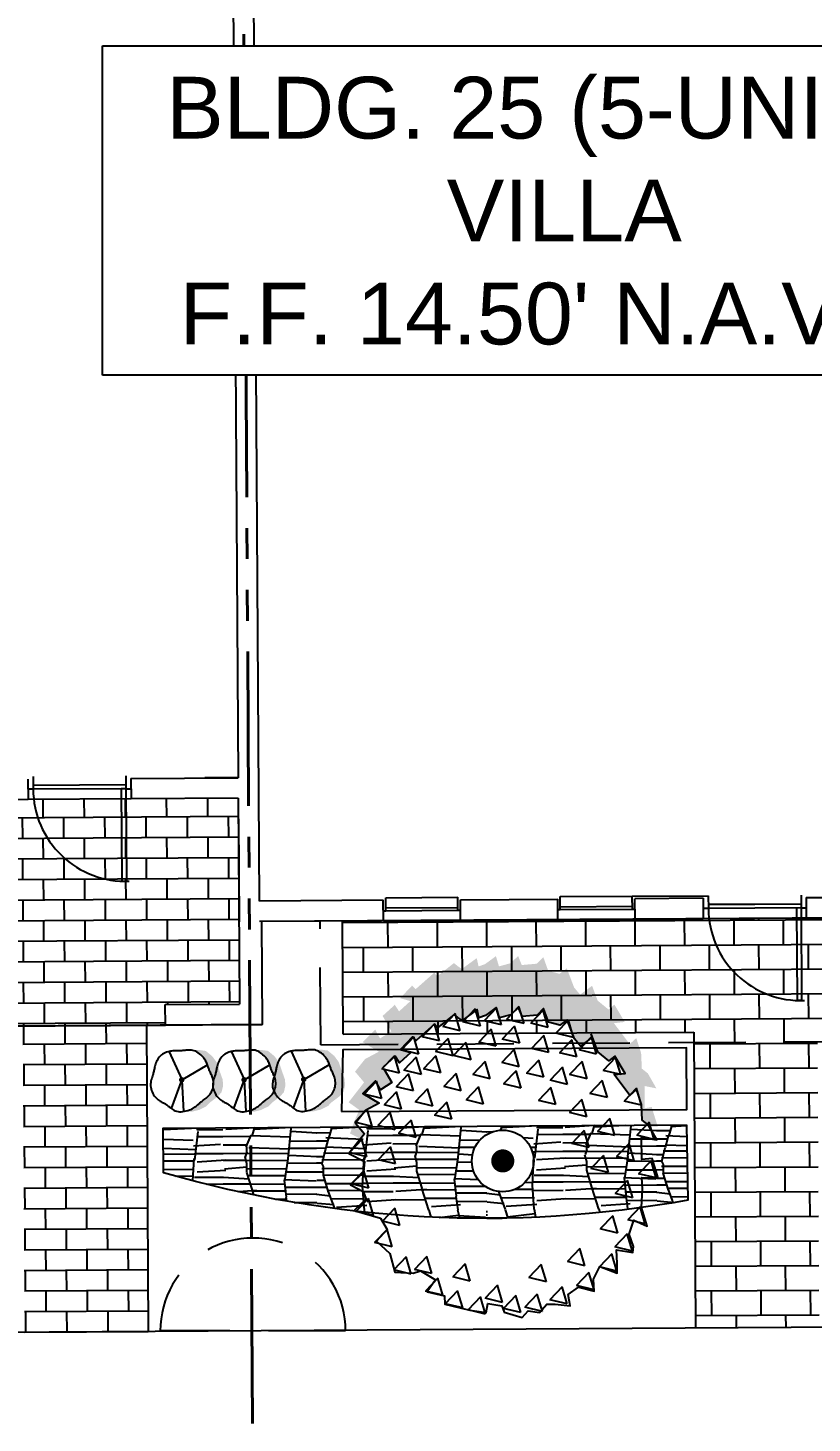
# Model space of a CAD drawing. Header units: feet. Extents: x 919634 to 928945, y 707022 to 708026.
# Drawn here: x 920495.79 to 920521.17, y 707103.99 to 707149.18 of the extents above; entities that cross this region are included whole.
import ezdxf

# ---------------------------------------------------------------- set-up
doc = ezdxf.new("R2010")
doc.units = ezdxf.units.FT
doc.header["$LTSCALE"] = 20
doc.header["$MEASUREMENT"] = 0
for name, pattern in [('HIDDEN2', [0.1875, 0.125, -0.0625]), ('Site Plan$0$HIDDEN2', [0.1875, 0.125, -0.0625]), ('Site Plan$0$PHANTOM2', [1.25, 0.625, -0.125, 0.125, -0.125, 0.125, -0.125])]:
    doc.linetypes.add(name, pattern=pattern)
for name, color, linetype in [('-u-site-utility clear zone', 252, 'HIDDEN2'), ('-u-site-xref', 7, 'Continuous'), ('LP-ANNO-LABL-SHRB', 2, 'Continuous'), ('Site Plan$0$-u-site-bldg ID', 7, 'Continuous'), ('Site Plan$0$-u-site-bldg_interior', 252, 'Continuous'), ('Site Plan$0$A-SILL', 4, 'Continuous'), ('Site Plan$0$SP-BLDG-ROOF ABOVE', 4, 'Site Plan$0$HIDDEN2'), ('Site Plan$0$SP-LOT PAVERS', 254, 'Continuous'), ('x-Villa5-LP Block$0$L-002', 253, 'Continuous'), ('x-Villa5-LP Block$0$LK-SHRB-013M', 253, 'Continuous'), ('x-Villa5-LP Block$0$LK-SHRB-035M', 253, 'Continuous'), ('x-Villa5-LP Block$0$LK-SHRB-TRNK', 253, 'Continuous'), ('x-Villa5-LP Block$0$LK-TREE-013M', 253, 'Continuous'), ('x-Villa5-LP Block$0$LK-TREE-050M', 253, 'Continuous'), ('x-Villa5-LP Block$0$LK-TREE-TRNK', 253, 'Continuous'), ('x-Villa5-LP Block$0$LP-PATT-GRND', 253, 'Continuous'), ('x-Villa5-LP Block$0$LP-SHAR-BRDR-CONT', 253, 'Continuous'), ('x-Villa5-LP Block$0$LP-SHRB', 253, 'Continuous'), ('x-Villa5-LP Block$0$LP-TREE', 253, 'Continuous')]:
    doc.layers.add(name, color=color, linetype=linetype)
for name, color, linetype, lineweight in [('Site Plan$0$SP-LOT LINES', 252, 'Site Plan$0$PHANTOM2', 40), ('Site Plan$0$SP-SIDEWALK', 2, 'Continuous', 25), ('SP-BUILDING-FOOTPRINT', 1, 'Continuous', 25)]:
    doc.layers.add(name, color=color, linetype=linetype, lineweight=lineweight)
for name, color, linetype, plot in [('x-Villa5-LP Block$0$-u-site-no_plot', 253, 'Continuous', False), ('x-Villa5-LP Block$0$LK-SHRB-SHAD', 253, 'Continuous', False), ('x-Villa5-LP Block$0$LK-TREE-SHAD', 253, 'Continuous', False)]:
    doc.layers.add(name, color=color, linetype=linetype, plot=plot)
doc.layers.get('-u-site-xref').off()
doc.styles.add('Site Plan$0$ARIAL', font='arial.ttf')

# ---------------------------------------------------------------- blocks, each defined once
blk = doc.blocks.new('Site Plan$0$DR1H902')
for p, q in [((-0.5, 0), (-0.5, 1)), ((-0.5, 1), (-0.45, 1)), ((-0.45, 0), (-0.45, 1)), ((-0.5, 0), (-0.45, 0))]:
    blk.add_line(p, q)
blk.add_arc((-0.5, 0), 1, 0, 91.707)
blk = doc.blocks.new('Site Plan$0$A$C4e4189c5')
at = {"layer": 'Site Plan$0$-u-site-bldg_interior'}
for p, q in [((-2, 5.5), (-38, 5.5)), ((-38, 4), (-40, 4)), ((-2, 4), (-38, 4)), ((-2, 4), (0, 4))]:
    blk.add_line(p, q, dxfattribs=at)
at = {"layer": 'Site Plan$0$-u-site-bldg_interior', "xscale": 35.99999999999999, "yscale": 35.99999999999999, "zscale": 95.99999999999997, "rotation": 179.9999999999935}
blk.add_blockref('Site Plan$0$DR1H902', (-20, 4), dxfattribs=at)
blk = doc.blocks.new('Site Plan')
at = {"layer": 'Site Plan$0$SP-LOT PAVERS'}
h = blk.add_hatch(dxfattribs=at)
h.set_pattern_fill('AR-B816', color=256, scale=0.083333, angle=0.3592)
h.set_pattern_definition([(0.3592, (920467.72306, 707106.7551), (-0.004179, 0.666654), []), (90.3592, (920467.72306, 707106.7551), (-0.670832, 0.662475), [0.666667, -0.666667])])
h.paths.add_polyline_path([(920499.627, 707116.872), (920500.242, 707116.876), (920500.238, 707117.542), (920502.642, 707117.558), (920502.6, 707124.224), (920491.767, 707124.156), (920491.785, 707121.156), (920492.452, 707121.16), (920492.475, 707117.494), (920494.881, 707117.509), (920494.885, 707116.842), (920495.627, 707116.847), (920495.687, 707106.93), (920499.687, 707106.955)])
h = blk.add_hatch(dxfattribs=at)
h.set_pattern_fill('AR-B816', color=256, scale=0.1, angle=0.3592)
h.set_pattern_definition([(0.3592, (920464.3385, 707104.73304), (-0.005015, 0.799984), []), (90.3592, (920464.3385, 707104.73304), (-0.804999, 0.79497), [0.8, -0.8])])
h.paths.add_polyline_path([(920522.094, 707120.345), (920517.315, 707120.315), (920505.972, 707120.244), (920505.995, 707116.578), (920517.338, 707116.649), (920517.398, 707107.066), (920521.398, 707107.092), (920521.338, 707116.674), (920522.117, 707116.679)])
at = {"layer": 'Site Plan$0$-u-site-bldg_interior'}
for p, q in [((920502.367, 707161.307, 0.011), (920502.596, 707124.891, 0.011)), ((920503.287, 707120.895, 0.011), (920503.046, 707159.311, 0.011)), ((920495.791, 707124.848, 0.011), (920495.795, 707124.181, 0.011)), ((920495.957, 707124.932, 0.011), (920495.96, 707124.516, 0.011)), ((920498.959, 707124.66, 0.011), (920495.959, 707124.641, 0.011)), ((920498.957, 707124.951, 0.011), (920498.96, 707124.535, 0.011)), ((920499.124, 707124.869, 0.011), (920502.596, 707124.891, 0.011)), ((920499.124, 707124.869, 0.011), (920499.129, 707124.202, 0.011)), ((920502.596, 707124.891, 0.011), (920501.512, 707124.884, 0.011)), ((920495.795, 707124.181, 0.011), (920490.883, 707124.151, 0.011)), ((920495.96, 707124.516, 0.011), (920495.793, 707124.515, 0.011)), ((920499.129, 707124.202, 0.011), (920495.795, 707124.181, 0.011)), ((920498.96, 707124.535, 0.011), (920495.96, 707124.516, 0.011)), ((920498.96, 707124.535, 0.011), (920499.126, 707124.536, 0.011)), ((920502.6, 707124.224, 0.011), (920499.129, 707124.202, 0.011)), ((920502.6, 707124.224, 0.011), (920502.642, 707117.558, 0.011)), ((920502.604, 707123.557, 0.011), (920502.625, 707120.224, 0.011)), ((920507.373, 707121.004, 0.011), (920509.707, 707121.019, 0.011)), ((920507.376, 707120.583, 0.011), (920507.373, 707121.004, 0.011)), ((920509.709, 707120.598, 0.011), (920509.707, 707121.019, 0.011)), ((920509.791, 707120.936, 0.011), (920512.935, 707120.955, 0.011)), ((920512.939, 707120.289, 0.011), (920512.935, 707120.955, 0.011)), ((920513.017, 707121.039, 0.011), (920515.351, 707121.054, 0.011)), ((920513.02, 707120.619, 0.011), (920513.017, 707121.039, 0.011)), ((920515.351, 707121.054, 0.011), (920517.81, 707121.069, 0.011)), ((920515.353, 707120.633, 0.011), (920515.351, 707121.054, 0.011)), ((920517.644, 707120.985, 0.011), (920515.434, 707120.971, 0.011)), ((920515.439, 707120.304, 0.011), (920515.434, 707120.971, 0.011)), ((920517.644, 707120.985, 0.011), (920517.648, 707120.318, 0.011)), ((920517.81, 707121.069, 0.011), (920517.813, 707120.653, 0.011)), ((920520.81, 707121.088, 0.011), (920520.813, 707120.671, 0.011)), ((920520.977, 707121.006, 0.011), (920523.954, 707121.025, 0.011)), ((920520.977, 707121.006, 0.011), (920520.981, 707120.339, 0.011)), ((920507.291, 707120.92, 0.011), (920503.287, 707120.895, 0.011)), ((920507.295, 707120.253, 0.011), (920507.291, 707120.92, 0.011)), ((920507.293, 707120.583, 0.011), (920507.376, 707120.583, 0.011)), ((920507.376, 707120.676, 0.011), (920509.709, 707120.69, 0.011)), ((920507.376, 707120.583, 0.011), (920509.709, 707120.598, 0.011)), ((920509.709, 707120.598, 0.011), (920509.793, 707120.598, 0.011)), ((920509.795, 707120.269, 0.011), (920509.791, 707120.936, 0.011)), ((920512.937, 707120.618, 0.011), (920513.02, 707120.619, 0.011)), ((920513.019, 707120.711, 0.011), (920515.353, 707120.726, 0.011)), ((920513.02, 707120.619, 0.011), (920515.353, 707120.633, 0.011)), ((920515.353, 707120.633, 0.011), (920515.437, 707120.634, 0.011)), ((920517.813, 707120.653, 0.011), (920517.646, 707120.652, 0.011)), ((920520.812, 707120.796, 0.011), (920517.812, 707120.778, 0.011)), ((920520.813, 707120.671, 0.011), (920517.813, 707120.653, 0.011)), ((920520.813, 707120.671, 0.011), (920520.979, 707120.673, 0.011)), ((920507.232, 707120.253, 0.011), (920503.289, 707120.228, 0.011)), ((920503.352, 707120.229, 0.011), (920503.372, 707116.895, 0.011)), ((920507.295, 707120.253, 0.011), (920509.795, 707120.268, 0.011)), ((920509.795, 707120.268, 0.011), (920512.939, 707120.288, 0.011)), ((920512.939, 707120.288, 0.011), (920515.439, 707120.304, 0.011)), ((920515.439, 707120.304, 0.011), (920517.648, 707120.317, 0.011)), ((920520.981, 707120.338, 0.011), (920517.648, 707120.317, 0.011)), ((920520.981, 707120.339, 0.011), (920523.958, 707120.358, 0.011)), ((920500.238, 707117.542, 0.011), (920502.642, 707117.558, 0.011)), ((920500.242, 707116.876, 0.011), (920500.238, 707117.542, 0.011)), ((920500.242, 707116.876, 0.011), (920502.646, 707116.891, 0.011)), ((920502.646, 707116.891, 0.011), (920503.372, 707116.895, 0.011))]:
    blk.add_line(p, q, dxfattribs=at)
at = {"layer": 'Site Plan$0$A-SILL'}
blk.add_line((920494.885, 707116.842, 0.011), (920500.242, 707116.876, 0.011), dxfattribs=at)
at = {"layer": 'Site Plan$0$SP-BLDG-ROOF ABOVE'}
for p, q in [((920505.27, 707116.24, 0.011), (920505.245, 707120.24, 0.011)), ((920505.27, 707116.241, 0.011), (920522.845, 707116.351, 0.011)), ((920505.27, 707116.24, 0.011), (920522.845, 707116.35, 0.011))]:
    blk.add_line(p, q, dxfattribs=at)
at = {"layer": 'Site Plan$0$SP-LOT LINES', "ltscale": 0.4}
blk.add_line((920503.185, 707083.977, 0.011), (920502.621, 707173.975, 0.011), dxfattribs=at)
at = {"layer": 'Site Plan$0$SP-SIDEWALK'}
for p, q in [((920505.995, 707116.578, 0.011), (920505.972, 707120.244, 0.011)), ((920499.627, 707116.872, 0.011), (920499.687, 707106.973, 0.011)), ((920505.995, 707116.578, 0.011), (920517.338, 707116.649, 0.011)), ((920517.338, 707116.649, 0.011), (920517.398, 707107.066, 0.011)), ((920589.176, 707107.514), (920245.043, 707105.357)), ((920561.373, 707107.342, 0.011), (920466.042, 707106.745, 0.011))]:
    blk.add_line(p, q, dxfattribs=at)
at = {"layer": 'Site Plan$0$-u-site-bldg_interior', "xscale": 0.08333333333333334, "yscale": 0.08333333333333334, "zscale": 0.08333333333333334, "rotation": 0.3591501261498651}
for p in [(920499.129, 707124.201, 0.096), (920520.981, 707120.338, 0.011)]:
    blk.add_blockref('Site Plan$0$A$C4e4189c5', p, dxfattribs=at)
at = {"layer": 'Site Plan$0$-u-site-bldg ID', "insert": (920513.149, 707147.593), "char_height": 2, "width": 27.88033, "attachment_point": 2, "style": 'Site Plan$0$ARIAL', "bg_fill": 19, "box_fill_scale": 1.5, "bg_fill_color": 256, "bg_fill_transparency": 0}
blk.add_mtext("BLDG. 25 (5-UNITS)\\PVILLA\\PF.F. 14.50' N.A.V.D.", dxfattribs=at)
blk = doc.blocks.new('x-Villa5-LP Block$0$TREE-EVGR-001')
at = {"layer": 'x-Villa5-LP Block$0$LK-TREE-SHAD'}
blk.add_hatch(color=256, dxfattribs=at).paths.add_polyline_path([(0.109, -0.4758), (0.1079, -0.5039), (0.1722, -0.4845), (0.1683, -0.4622), (0.2405, -0.4622), (0.2327, -0.5), (0.2814, -0.4728), (0.297, -0.4533), (0.3476, -0.4513), (0.3963, -0.4359), (0.3769, -0.4143), (0.4451, -0.3637), (0.449, -0.3988), (0.5055, -0.3656), (0.4899, -0.3462), (0.5191, -0.3111), (0.5673, -0.2935), (0.5386, -0.2546), (0.562, -0.2351), (0.6244, -0.2118), (0.6068, -0.1884), (0.6166, -0.1514), (0.6614, -0.1358), (0.64, -0.1144), (0.6361, -0.0657), (0.6653, -0.054), (0.6419, -0.0287), (0.6322, 0.0083), (0.6653, 0.0181), (0.64, 0.0531), (0.6322, 0.0745), (0.6594, 0.0804), (0.6244, 0.1291), (0.6341, 0.1427), (0.6438, 0.1544), (0.601, 0.2089), (0.6127, 0.2187), (0.5601, 0.279), (0.5717, 0.2907), (0.5308, 0.3297), (0.5211, 0.2966), (0.4879, 0.3336), (0.5094, 0.3472), (0.4735, 0.3871), (0.4236, 0.3589), (0.4003, 0.3959), (0.4295, 0.4115), (0.3886, 0.4524), (0.3574, 0.3998), (0.334, 0.4446), (0.2931, 0.4777), (0.258, 0.4485), (0.1937, 0.4991), (0.1683, 0.4644), (0.1333, 0.4806), (0.0923, 0.4952), (0.0746, 0.4614), (0.091, 0.4485), (0.1261, 0.4777), (0.167, 0.4446), (0.1904, 0.3998), (0.2216, 0.4524), (0.2625, 0.4115), (0.2333, 0.3959), (0.2566, 0.3589), (0.3065, 0.3871), (0.3424, 0.3472), (0.3209, 0.3336), (0.3541, 0.2966), (0.3638, 0.3297), (0.4047, 0.2907), (0.3931, 0.279), (0.4457, 0.2187), (0.434, 0.2089), (0.4768, 0.1544), (0.4671, 0.1427), (0.4574, 0.1291), (0.4924, 0.0804), (0.4652, 0.0745), (0.473, 0.0531), (0.4983, 0.0181), (0.4652, 0.0083), (0.4749, -0.0287), (0.4983, -0.054), (0.4691, -0.0657), (0.473, -0.1144), (0.4944, -0.1358), (0.4496, -0.1514), (0.4398, -0.1884), (0.4574, -0.2118), (0.395, -0.2351), (0.3716, -0.2546), (0.4003, -0.2935), (0.3521, -0.3111), (0.3229, -0.3462), (0.3385, -0.3656), (0.282, -0.3988), (0.2781, -0.3637), (0.2099, -0.4143), (0.2293, -0.4359), (0.1806, -0.4513), (0.13, -0.4533), (0.1144, -0.4728)])
at = {"layer": 'x-Villa5-LP Block$0$LK-TREE-013M'}
for p, q in [((-0.1749, 0.4209), (-0.1609, 0.4775)), ((-0.1189, 0.4371), (-0.1609, 0.4775)), ((-0.0858, 0.4354), (-0.0718, 0.4921)), ((-0.0297, 0.4516), (-0.0718, 0.4921)), ((0.0161, 0.4409), (0.0301, 0.4975)), ((0.0161, 0.4409), (0.0721, 0.4571)), ((0.0721, 0.4571), (0.0301, 0.4975)), ((0.1143, 0.4227), (0.1284, 0.4793)), ((0.1704, 0.4389), (0.1284, 0.4793)), ((-0.2768, 0.3609), (-0.2628, 0.4175)), ((-0.2208, 0.3771), (-0.2628, 0.4175)), ((-0.1749, 0.4209), (-0.1189, 0.4371)), ((-0.0858, 0.4354), (-0.0297, 0.4516)), ((0.1143, 0.4227), (0.1704, 0.4389)), ((0.2053, 0.3918), (0.2193, 0.4484)), ((0.2053, 0.3918), (0.2614, 0.408)), ((0.2614, 0.408), (0.2193, 0.4484)), ((-0.2768, 0.3609), (-0.2208, 0.3771)), ((-0.2077, 0.3354), (-0.1937, 0.3921)), ((-0.1516, 0.3516), (-0.1937, 0.3921)), ((-0.0076, 0.3482), (0.0065, 0.4048)), ((-0.0076, 0.3482), (0.0485, 0.3643)), ((0.0485, 0.3643), (0.0065, 0.4048)), ((0.1034, 0.3482), (0.1174, 0.4048)), ((0.1034, 0.3482), (0.1595, 0.3643)), ((0.1595, 0.3643), (0.1174, 0.4048)), ((0.1702, 0.3272), (0.1842, 0.3838)), ((0.2262, 0.3433), (0.1842, 0.3838)), ((0.2872, 0.3336), (0.3012, 0.3902)), ((0.3432, 0.3498), (0.3012, 0.3902)), ((-0.366, 0.2991), (-0.352, 0.3557)), ((-0.3099, 0.3152), (-0.352, 0.3557)), ((-0.2077, 0.3354), (-0.1516, 0.3516)), ((0.0779, 0.2809), (0.092, 0.3375)), ((0.134, 0.297), (0.092, 0.3375)), ((0.1702, 0.3272), (0.2262, 0.3433)), ((0.229, 0.2882), (0.243, 0.3448)), ((0.285, 0.3043), (0.243, 0.3448)), ((0.2824, 0.2625), (0.2964, 0.3191)), ((0.2872, 0.3336), (0.3432, 0.3498)), ((0.3384, 0.2786), (0.2964, 0.3191)), ((0.349, 0.27), (0.3631, 0.3266)), ((0.4051, 0.2861), (0.3631, 0.3266)), ((-0.366, 0.2991), (-0.3099, 0.3152)), ((-0.3648, 0.2323), (-0.3507, 0.2889)), ((-0.3087, 0.2485), (-0.3507, 0.2889)), ((0.0779, 0.2809), (0.134, 0.297)), ((0.1798, 0.2263), (0.1939, 0.283)), ((0.2359, 0.2425), (0.1939, 0.283)), ((0.229, 0.2882), (0.285, 0.3043)), ((0.2824, 0.2625), (0.3384, 0.2786)), ((0.349, 0.27), (0.4051, 0.2861)), ((-0.4351, 0.1972), (-0.4211, 0.2539)), ((-0.3791, 0.2134), (-0.4211, 0.2539)), ((-0.3648, 0.2323), (-0.3087, 0.2485)), ((0.1798, 0.2263), (0.2359, 0.2425)), ((0.2872, 0.1991), (0.3012, 0.2557)), ((0.3432, 0.2152), (0.3012, 0.2557)), ((0.3909, 0.2027), (0.4049, 0.2593)), ((0.4469, 0.2189), (0.4049, 0.2593)), ((-0.4769, 0.1331), (-0.4629, 0.1898)), ((-0.4209, 0.1493), (-0.4629, 0.1898)), ((-0.4351, 0.1972), (-0.3791, 0.2134)), ((0.1362, 0.1645), (0.1502, 0.2211)), ((0.1922, 0.1807), (0.1502, 0.2211)), ((0.229, 0.1336), (0.243, 0.1902)), ((0.285, 0.1498), (0.243, 0.1902)), ((0.2872, 0.1991), (0.3432, 0.2152)), ((0.3428, 0.159), (0.3568, 0.2156)), ((0.3988, 0.1752), (0.3568, 0.2156)), ((0.3909, 0.2027), (0.4469, 0.2189)), ((0.4236, 0.1354), (0.4377, 0.192)), ((0.4797, 0.1516), (0.4377, 0.192)), ((-0.4769, 0.1331), (-0.4209, 0.1493)), ((-0.3896, 0.1081), (-0.3756, 0.1648)), ((-0.3336, 0.1243), (-0.3756, 0.1648)), ((0.1362, 0.1645), (0.1922, 0.1807)), ((0.229, 0.1336), (0.285, 0.1498)), ((0.329, 0.1009), (0.3431, 0.1575)), ((0.3428, 0.159), (0.3988, 0.1752)), ((0.3851, 0.117), (0.3431, 0.1575)), ((0.4236, 0.1354), (0.4797, 0.1516)), ((-0.497, 0.0591), (-0.4829, 0.1157)), ((-0.4409, 0.0752), (-0.4829, 0.1157)), ((-0.3896, 0.1081), (-0.3336, 0.1243)), ((0.1853, 0.0609), (0.1993, 0.1175)), ((0.2413, 0.077), (0.1993, 0.1175)), ((0.2672, 0.0391), (0.2812, 0.0957)), ((0.3232, 0.0552), (0.2812, 0.0957)), ((0.329, 0.1009), (0.3851, 0.117)), ((0.4382, 0.07), (0.4522, 0.1266)), ((0.4942, 0.0861), (0.4522, 0.1266)), ((-0.497, 0.0591), (-0.4409, 0.0752)), ((-0.4597, 0.0038), (-0.4457, 0.0604)), ((-0.4036, 0.0199), (-0.4457, 0.0604)), ((0.1853, 0.0609), (0.2413, 0.077)), ((0.2672, 0.0391), (0.3232, 0.0552)), ((0.3727, 0.0191), (0.3867, 0.0757)), ((0.4287, 0.0352), (0.3867, 0.0757)), ((0.4382, 0.07), (0.4942, 0.0861)), ((0.4418, 0.0009), (0.4559, 0.0575)), ((0.4979, 0.017), (0.4559, 0.0575)), ((-0.4933, -0.0555), (-0.4793, 0.0011)), ((-0.4373, -0.0393), (-0.4793, 0.0011)), ((-0.4597, 0.0038), (-0.4036, 0.0199)), ((0.3054, -0.0555), (0.3194, 0.0011)), ((0.3614, -0.0393), (0.3194, 0.0011)), ((0.3727, 0.0191), (0.4287, 0.0352)), ((0.4418, 0.0009), (0.4979, 0.017)), ((-0.4933, -0.0555), (-0.4373, -0.0393)), ((0.2362, -0.061), (0.2503, -0.0043)), ((0.2362, -0.061), (0.2923, -0.0448)), ((0.2923, -0.0448), (0.2503, -0.0043)), ((0.3054, -0.0555), (0.3614, -0.0393)), ((0.3818, -0.0573), (0.3958, -0.0007)), ((0.3818, -0.0573), (0.4378, -0.0412)), ((0.4378, -0.0412), (0.3958, -0.0007)), ((0.4455, -0.0719), (0.4595, -0.0152)), ((0.5015, -0.0557), (0.4595, -0.0152)), ((-0.4899, -0.1256), (-0.4759, -0.0689)), ((-0.4338, -0.1094), (-0.4759, -0.0689)), ((-0.3933, -0.1391), (-0.3792, -0.0825)), ((-0.3372, -0.123), (-0.3792, -0.0825)), ((0.2708, -0.1355), (0.2848, -0.0789)), ((0.3269, -0.1193), (0.2848, -0.0789)), ((0.4455, -0.0719), (0.5015, -0.0557)), ((-0.4899, -0.1256), (-0.4338, -0.1094)), ((-0.3933, -0.1391), (-0.3372, -0.123)), ((0.1817, -0.1737), (0.1957, -0.1171)), ((0.2377, -0.1575), (0.1957, -0.1171)), ((0.2708, -0.1355), (0.3269, -0.1193)), ((0.3509, -0.1519), (0.3649, -0.0953)), ((0.3509, -0.1519), (0.4069, -0.1357)), ((0.4069, -0.1357), (0.3649, -0.0953)), ((0.4327, -0.1501), (0.4468, -0.0934)), ((0.4327, -0.1501), (0.4888, -0.1339)), ((0.4888, -0.1339), (0.4468, -0.0934)), ((-0.466, -0.2064), (-0.452, -0.1498)), ((-0.41, -0.1903), (-0.452, -0.1498)), ((0.1817, -0.1737), (0.2377, -0.1575)), ((0.2471, -0.2119), (0.2612, -0.1553)), ((0.3032, -0.1957), (0.2612, -0.1553)), ((0.4, -0.2319), (0.414, -0.1753)), ((0.456, -0.2157), (0.414, -0.1753)), ((-0.466, -0.2064), (-0.41, -0.1903)), ((-0.3423, -0.2646), (-0.3283, -0.208)), ((-0.2863, -0.2484), (-0.3283, -0.208)), ((0.0416, -0.281), (0.0556, -0.2244)), ((0.0976, -0.2648), (0.0556, -0.2244)), ((0.1416, -0.2737), (0.1557, -0.2171)), ((0.1977, -0.2575), (0.1557, -0.2171)), ((0.2471, -0.2119), (0.3032, -0.1957)), ((0.2653, -0.2755), (0.2794, -0.2189)), ((0.3214, -0.2594), (0.2794, -0.2189)), ((0.3363, -0.2428), (0.3503, -0.1862)), ((0.3363, -0.2428), (0.3923, -0.2266)), ((0.3923, -0.2266), (0.3503, -0.1862)), ((0.4, -0.2319), (0.456, -0.2157)), ((-0.4206, -0.2937), (-0.4065, -0.2371)), ((-0.3645, -0.2775), (-0.4065, -0.2371)), ((-0.3423, -0.2646), (-0.2863, -0.2484)), ((0.0416, -0.281), (0.0976, -0.2648)), ((0.1416, -0.2737), (0.1977, -0.2575)), ((0.2653, -0.2755), (0.3214, -0.2594)), ((0.3454, -0.3064), (0.3594, -0.2498)), ((0.4014, -0.2903), (0.3594, -0.2498)), ((-0.4206, -0.2937), (-0.3645, -0.2775)), ((-0.3605, -0.3683), (-0.3465, -0.3116)), ((-0.3045, -0.3521), (-0.3465, -0.3116)), ((-0.2368, -0.3719), (-0.2228, -0.3153)), ((-0.1808, -0.3557), (-0.2228, -0.3153)), ((-0.0403, -0.3428), (-0.0263, -0.2862)), ((0.0157, -0.3266), (-0.0263, -0.2862)), ((0.0798, -0.3646), (0.0938, -0.308)), ((0.1358, -0.3485), (0.0938, -0.308)), ((0.2035, -0.341), (0.2175, -0.2844)), ((0.2595, -0.3248), (0.2175, -0.2844)), ((0.3454, -0.3064), (0.4014, -0.2903)), ((-0.3605, -0.3683), (-0.3045, -0.3521)), ((-0.2957, -0.4188), (-0.2817, -0.3621)), ((-0.2397, -0.4026), (-0.2817, -0.3621)), ((-0.2368, -0.3719), (-0.1808, -0.3557)), ((-0.0403, -0.3428), (0.0157, -0.3266)), ((0.0798, -0.3646), (0.1358, -0.3485)), ((0.2035, -0.341), (0.2595, -0.3248)), ((0.2781, -0.3846), (0.2921, -0.328)), ((0.3341, -0.3685), (0.2921, -0.328)), ((-0.2957, -0.4188), (-0.2397, -0.4026)), ((-0.2077, -0.461), (-0.1937, -0.4044)), ((-0.1516, -0.4448), (-0.1937, -0.4044)), ((-0.1222, -0.421), (-0.1082, -0.3644)), ((-0.1222, -0.421), (-0.0661, -0.4048)), ((-0.0661, -0.4048), (-0.1082, -0.3644)), ((-0.0021, -0.4264), (0.0119, -0.3698)), ((0.0539, -0.4103), (0.0119, -0.3698)), ((0.178, -0.4519), (0.192, -0.3953)), ((0.2341, -0.4357), (0.192, -0.3953)), ((0.2781, -0.3846), (0.3341, -0.3685)), ((-0.2077, -0.461), (-0.1516, -0.4448)), ((-0.0585, -0.4974), (-0.0445, -0.4407)), ((-0.0025, -0.4812), (-0.0445, -0.4407)), ((-0.0021, -0.4264), (0.0539, -0.4103)), ((0.067, -0.4919), (0.0811, -0.4353)), ((0.1231, -0.4757), (0.0811, -0.4353)), ((0.178, -0.4519), (0.2341, -0.4357)), ((-0.0585, -0.4974), (-0.0025, -0.4812)), ((0.067, -0.4919), (0.1231, -0.4757))]:
    blk.add_line(p, q, dxfattribs=at)
at = {"layer": 'x-Villa5-LP Block$0$LK-TREE-050M'}
for points in [[(0.3015, 0.3842), (0.2566, 0.3589), (0.2333, 0.3959), (0.2625, 0.4115), (0.2216, 0.4524), (0.1904, 0.3998), (0.167, 0.4446), (0.1261, 0.4777), (0.091, 0.4485), (0.0267, 0.4991), (0.0013, 0.4485), (-0.0337, 0.4524), (-0.0747, 0.4952), (-0.0961, 0.4543), (-0.1214, 0.4446), (-0.1585, 0.4835), (-0.1838, 0.3979), (-0.2208, 0.3764), (-0.2578, 0.4115), (-0.2988, 0.3686), (-0.3592, 0.3531), (-0.3631, 0.2927), (-0.3553, 0.2693), (-0.3845, 0.2206), (-0.4235, 0.2479), (-0.4371, 0.1914), (-0.4644, 0.1914), (-0.4839, 0.1096), (-0.4917, 0.057), (-0.4625, 0.0512), (-0.4703, 0.0064), (-0.4917, -0.0014), (-0.5092, -0.0599), (-0.4878, -0.0793), (-0.4936, -0.1163), (-0.4664, -0.1397), (-0.4664, -0.167), (-0.4722, -0.2157), (-0.4352, -0.2098), (-0.4118, -0.2429), (-0.4254, -0.2936), (-0.3865, -0.2916), (-0.3455, -0.3131), (-0.367, -0.3695), (-0.3358, -0.3695), (-0.291, -0.3676), (-0.3007, -0.4202), (-0.2812, -0.4221), (-0.2403, -0.4085), (-0.1955, -0.4241), (-0.215, -0.4669), (-0.1546, -0.4494), (-0.0941, -0.4533), (-0.0571, -0.4513), (-0.0591, -0.5039), (0.0052, -0.4845), (0.0013, -0.4513), (0.0735, -0.4513), (0.0657, -0.5), (0.1144, -0.4728), (0.13, -0.4533), (0.1806, -0.4513), (0.2235, -0.4377)], [(0.3989, -0.2916), (0.3716, -0.2546), (0.395, -0.2351), (0.4574, -0.2118), (0.4398, -0.1884), (0.4496, -0.1514), (0.4944, -0.1358), (0.473, -0.1144), (0.4691, -0.0657), (0.4983, -0.054), (0.4749, -0.0287), (0.4652, 0.0083), (0.4983, 0.0181), (0.473, 0.0531), (0.4652, 0.0745), (0.4924, 0.0804), (0.4574, 0.1291), (0.4671, 0.1427), (0.4768, 0.1544), (0.434, 0.2089), (0.4457, 0.2187), (0.3931, 0.279), (0.4047, 0.2907), (0.3638, 0.3297), (0.3541, 0.2966), (0.3209, 0.3336), (0.3424, 0.3472), (0.3073, 0.3862)], [(0.2274, -0.4338), (0.2099, -0.4143), (0.2781, -0.3637), (0.282, -0.3988), (0.3385, -0.3656), (0.3229, -0.3462), (0.3521, -0.3111), (0.4106, -0.2897)]]:
    blk.add_lwpolyline(points, dxfattribs=at)
at = {"layer": 'x-Villa5-LP Block$0$LK-TREE-TRNK', "const_width": 0.0375}
blk.add_lwpolyline([(-0.007, -0.0174, 1), (0.007, 0.0174, 1)], format="xyb", close=True, dxfattribs=at)
blk = doc.blocks.new('x-Villa5-LP Block$0$SHRUB-LRG-121')
at = {"layer": 'x-Villa5-LP Block$0$LK-SHRB-SHAD'}
blk.add_hatch(color=256, dxfattribs=at).paths.add_polyline_path([(0.207, 0.499), (0.295, 0.508), (0.412, 0.491), (0.524, 0.398), (0.6, 0.292), (0.643, 0.158), (0.699, -0.002), (0.704, -0.11), (0.678, -0.216), (0.611, -0.291), (0.475, -0.393), (0.41, -0.458), (0.291, -0.516), (0.168, -0.546), (0.088, -0.542), (0.064, -0.531), (0.153, -0.508), (0.239, -0.458), (0.315, -0.391), (0.418, -0.317), (0.503, -0.222), (0.539, -0.136), (0.539, -0.008), (0.505, 0.102), (0.464, 0.184), (0.431, 0.277), (0.367, 0.385), (0.289, 0.456), (0.241, 0.484)])
at = {"layer": 'x-Villa5-LP Block$0$LK-SHRB-013M'}
for p, q in [((-0.21, 0.481), (0.003, 0.005)), ((0.024, 0.012), (0.439, 0.254)), ((0.003, 0.005), (-0.183, -0.49))]:
    blk.add_line(p, q, dxfattribs=at)
at = {"layer": 'x-Villa5-LP Block$0$LK-SHRB-035M'}
blk.add_line((0.003, -0.004), (0.025, -0.54), dxfattribs=at)
blk.add_lwpolyline([(0.366, -0.351), (0.382, -0.34), (0.398, -0.328), (0.416, -0.314), (0.433, -0.3), (0.451, -0.284), (0.467, -0.267), (0.483, -0.248), (0.497, -0.228), (0.509, -0.206), (0.519, -0.182), (0.527, -0.157), (0.534, -0.132), (0.538, -0.106), (0.54, -0.081), (0.541, -0.056), (0.539, -0.031), (0.536, -0.008), (0.532, 0.014), (0.526, 0.034), (0.519, 0.054), (0.511, 0.073), (0.504, 0.09), (0.496, 0.107), (0.489, 0.122), (0.483, 0.137), (0.477, 0.151), (0.471, 0.164), (0.466, 0.177), (0.461, 0.19), (0.456, 0.204), (0.451, 0.217), (0.446, 0.232), (0.441, 0.247), (0.435, 0.263), (0.429, 0.28), (0.421, 0.297), (0.413, 0.315), (0.403, 0.333), (0.391, 0.352), (0.378, 0.371), (0.362, 0.39), (0.345, 0.409), (0.326, 0.427), (0.305, 0.444), (0.284, 0.46), (0.262, 0.474), (0.239, 0.486), (0.215, 0.495), (0.192, 0.502), (0.168, 0.506), (0.145, 0.507), (0.122, 0.507), (0.1, 0.506), (0.079, 0.504), (0.059, 0.502), (0.04, 0.499), (0.022, 0.498), (0.006, 0.496), (-0.009, 0.495), (-0.024, 0.494), (-0.039, 0.494), (-0.055, 0.494), (-0.071, 0.493), (-0.088, 0.494), (-0.107, 0.494), (-0.126, 0.494), (-0.147, 0.493), (-0.169, 0.492), (-0.191, 0.489), (-0.214, 0.486), (-0.236, 0.48), (-0.259, 0.473), (-0.281, 0.464), (-0.302, 0.453), (-0.323, 0.44), (-0.342, 0.426), (-0.361, 0.41), (-0.378, 0.392), (-0.393, 0.374), (-0.407, 0.355), (-0.419, 0.335), (-0.429, 0.314), (-0.438, 0.293), (-0.445, 0.272), (-0.452, 0.252), (-0.457, 0.232), (-0.462, 0.213), (-0.466, 0.195), (-0.469, 0.178), (-0.473, 0.163), (-0.477, 0.148), (-0.481, 0.133), (-0.485, 0.118), (-0.489, 0.102), (-0.494, 0.086), (-0.5, 0.068), (-0.506, 0.048), (-0.513, 0.027), (-0.519, 0.004), (-0.525, -0.02), (-0.529, -0.045), (-0.532, -0.07), (-0.533, -0.097), (-0.531, -0.123), (-0.525, -0.15), (-0.517, -0.177), (-0.507, -0.203), (-0.495, -0.228), (-0.481, -0.252), (-0.466, -0.274), (-0.45, -0.295), (-0.434, -0.313), (-0.418, -0.328), (-0.402, -0.341), (-0.386, -0.352), (-0.371, -0.362), (-0.356, -0.37), (-0.342, -0.377), (-0.328, -0.384), (-0.315, -0.39), (-0.303, -0.397), (-0.291, -0.403), (-0.28, -0.411), (-0.268, -0.418), (-0.257, -0.427), (-0.245, -0.436), (-0.233, -0.446), (-0.219, -0.457), (-0.205, -0.469), (-0.19, -0.482), (-0.173, -0.495), (-0.155, -0.507), (-0.136, -0.519), (-0.114, -0.529), (-0.092, -0.537), (-0.067, -0.542), (-0.04, -0.545), (-0.013, -0.545), (0.016, -0.542), (0.045, -0.538), (0.073, -0.532), (0.101, -0.524), (0.127, -0.515), (0.151, -0.506), (0.172, -0.496), (0.191, -0.486), (0.208, -0.475), (0.224, -0.465), (0.237, -0.455), (0.25, -0.444), (0.261, -0.434), (0.272, -0.425), (0.283, -0.416), (0.293, -0.407), (0.304, -0.398), (0.314, -0.389), (0.326, -0.38), (0.338, -0.371), (0.351, -0.361)], close=True, dxfattribs=at)
at = {"layer": 'x-Villa5-LP Block$0$LK-SHRB-TRNK', "const_width": 0.0469}
blk.add_lwpolyline([(-0.023, 0, 1), (0.023, 0, 1)], format="xyb", close=True, dxfattribs=at)
blk = doc.blocks.new('x-Villa5-LP Block', base_point=(60.568, 154.949, 0))
at = {"layer": 'x-Villa5-LP Block$0$LP-PATT-GRND'}
h = blk.add_hatch(dxfattribs=at)
h.set_pattern_fill('LFX-WAVE', color=256, scale=5.5, angle=90, pattern_type=2)
h.set_pattern_definition([(0, (922465.188, 708503.373), (5.5, 5.5), [1.045, -4.455]), (0, (922465.078, 708503.648), (5.5, 5.5), [1.1, -4.4]), (3.1798, (922465.24305, 708503.0979), (93.50000276485, 5.499950732795), [0.991529, -98.1611345]), (0, (922465.023, 708503.868), (5.5, 5.5), [1.155, -4.345]), (0, (922464.913, 708504.143), (5.5, 5.5), [1.265, -4.235]), (0, (922464.858, 708504.363), (5.5, 5.5), [1.375, -4.125]), (0, (922464.858, 708504.638), (5.5, 5.5), [1.375, -4.125]), (0, (922464.913, 708504.858), (5.5, 5.5), [1.32, -4.18]), (357.6141, (922464.96805, 708505.13291), (5.499999702583, 6.74526e-06), [1.321144, -130.793388]), (357.3974, (922465.07805, 708505.40791), (5.50000261092, -1.880106e-06), [1.2112485, -119.913684]), (2.7263, (922465.18805, 708505.62791), (110.000001622354, 5.4999780975), [1.156309, -114.474569]), (353.991, (922465.29805, 708506.0129), (54.99999862998, -5.49999624615), [1.050775, -104.0265765]), (353.6598, (922465.35305, 708506.2879), (5.50000173822, 1.63716e-06), [0.996094, -48.8085235]), (7.125, (922465.35305, 708508.2679), (38.50000208915, 5.4999905504), [0.8868475, -43.4555715]), (356.4237, (922465.40805, 708508.1029), (5.50000221566, 1.58436e-06), [0.881716, -87.2899885]), (180, (922466.343, 708507.773), (-5.5, -5.5), [0.88, -4.62]), (353.6598, (922465.40805, 708506.5629), (5.50000173822, 1.63716e-06), [0.996094, -48.8085235]), (356.6335, (922465.46305, 708506.8379), (5.49999794399, -3.77604e-06), [0.936617, -92.7250115]), (356.4237, (922465.51805, 708507.1129), (5.50000221566, 1.58436e-06), [0.881716, -87.2899885]), (0, (922465.518, 708507.388), (5.5, 5.5), [0.88, -4.62]), (183.3665, (922467.16805, 708503.3179), (-87.99999627083, -5.50006029845), [0.936617, -92.7250115]), (180, (922467.168, 708503.593), (-5.5, -5.5), [0.99, -4.51]), (180, (922467.168, 708503.868), (-5.5, -5.5), [0.99, -4.51]), (180, (922467.168, 708504.088), (-5.5, -5.5), [0.935, -4.565]), (183.3665, (922467.16805, 708504.3079), (-87.99999627083, -5.50006029845), [0.936617, -92.7250115]), (183.3665, (922467.16805, 708504.6379), (-87.99999627083, -5.50006029845), [0.936617, -92.7250115]), (180, (922467.168, 708504.858), (-5.5, -5.5), [0.88, -4.62]), (183.5763, (922467.16805, 708505.1329), (-82.50000359884, -5.49994894532), [0.881716, -87.2899885]), (180, (922467.168, 708505.408), (-5.5, -5.5), [0.825, -4.675]), (180, (922467.168, 708505.628), (-5.5, -5.5), [0.825, -4.675]), (180, (922467.168, 708505.958), (-5.5, -5.5), [0.825, -4.675]), (183.3665, (922467.16805, 708508.2679), (-87.99999627083, -5.50006029845), [0.936617, -92.7250115]), (180, (922467.168, 708508.048), (-5.5, -5.5), [0.77, -4.73]), (0, (922466.343, 708507.718), (5.5, 5.5), [0.825, -4.675]), (180, (922467.168, 708507.443), (-5.5, -5.5), [0.825, -4.675]), (355.9144, (922466.39805, 708507.1679), (5.50000162715, 1.2189e-06), [0.7719635, -76.424216]), (180, (922467.168, 708506.893), (-5.5, -5.5), [0.77, -4.73]), (0, (922466.453, 708506.563), (5.5, 5.5), [0.715, -4.785]), (180, (922467.168, 708506.288), (-5.5, -5.5), [0.77, -4.73]), (354.2894, (922464.69305, 708503.2629), (5.4999991128, 9.8306e-07), [0.5527445, -54.7215735]), (352.875, (922464.69305, 708503.5379), (5.5000008539, 2.93376e-06), [0.4434265, -43.8989925]), (0, (922464.693, 708503.758), (5.5, 5.5), [0.33, -5.17]), (0, (922464.693, 708503.978), (5.5, 5.5), [0.275, -5.225]), (0, (922464.693, 708508.213), (5.5, 5.5), [0.715, -4.785]), (180, (922465.463, 708507.938), (-5.5, -5.5), [0.77, -4.73]), (0, (922464.693, 708507.553), (5.5, 5.5), [0.825, -4.675]), (180, (922465.518, 708507.278), (-5.5, -5.5), [0.825, -4.675]), (0, (922464.693, 708507.003), (5.5, 5.5), [0.77, -4.73]), (184.0856, (922465.46305, 708506.7279), (-71.50000081958, -5.49997872795), [0.7719635, -76.424216]), (0, (922464.693, 708504.253), (5.5, 5.5), [0.22, -5.28]), (180, (922464.858, 708504.528), (-5.5, -5.5), [0.165, -5.335]), (0, (922464.693, 708504.748), (5.5, 5.5), [0.22, -5.28]), (0, (922464.693, 708505.023), (5.5, 5.5), [0.275, -5.225]), (184.7636, (922465.35305, 708506.4529), (-60.50000520476, -5.49995342964), [0.662288, -65.5664845]), (0, (922464.693, 708506.123), (5.5, 5.5), [0.605, -4.895]), (174.2894, (922465.24305, 708505.7929), (-5.4999991128, -9.8306e-07), [0.5527445, -54.7215735]), (0, (922464.693, 708505.518), (5.5, 5.5), [0.44, -5.06]), (180, (922465.078, 708505.243), (-5.5, -5.5), [0.385, -5.115]), (0, (922468.213, 708503.373), (5.5, 5.5), [0.99, -4.51]), (0, (922468.158, 708503.648), (5.5, 5.5), [0.99, -4.51]), (3.3665, (922468.32305, 708503.0979), (87.99999627083, 5.50006029845), [0.936617, -92.7250115]), (0, (922468.048, 708503.868), (5.5, 5.5), [1.1, -4.4]), (0, (922467.993, 708504.143), (5.5, 5.5), [1.21, -4.29]), (0, (922467.938, 708504.363), (5.5, 5.5), [1.265, -4.235]), (0, (922467.883, 708504.638), (5.5, 5.5), [1.375, -4.125]), (0, (922467.938, 708504.858), (5.5, 5.5), [1.32, -4.18]), (357.6141, (922467.99305, 708505.13291), (5.499999702583, 6.74526e-06), [1.321144, -130.793388]), (357.5104, (922468.04805, 708505.40791), (5.499999076286, -5.713687e-06), [1.2661935, -125.353316]), (2.7263, (922468.21305, 708505.62791), (110.000001622354, 5.4999780975), [1.156309, -114.474569]), (353.991, (922468.32305, 708506.0129), (54.99999862998, -5.49999624615), [1.050775, -104.0265765]), (353.991, (922468.32305, 708506.2879), (54.99999862998, -5.49999624615), [1.050775, -104.0265765]), (6.7098, (922468.37805, 708508.2679), (44.00000284278, 5.4999737359), [0.941446, -93.203385]), (356.6335, (922468.43305, 708508.1029), (5.49999794399, -3.77604e-06), [0.936617, -92.7250115]), (180, (922469.368, 708507.773), (-5.5, -5.5), [0.77, -4.73]), (353.991, (922468.37805, 708506.5629), (54.99999862998, -5.49999624615), [1.050775, -104.0265765]), (356.6335, (922468.48805, 708506.8379), (5.49999794399, -3.77604e-06), [0.936617, -92.7250115]), (356.6335, (922468.48805, 708507.1129), (5.49999794399, -3.77604e-06), [0.936617, -92.7250115]), (0, (922468.488, 708507.388), (5.5, 5.5), [0.935, -4.565]), (180, (922468.213, 708503.318), (-5.5, -5.5), [1.045, -4.455]), (183.1798, (922468.15805, 708503.6479), (-93.50000276485, -5.499950732795), [0.991529, -98.1611345]), (180, (922468.048, 708503.868), (-5.5, -5.5), [0.88, -4.62]), (176.1859, (922467.99305, 708504.0329), (-5.49999912986, 2.41573e-06), [0.8268315, -81.8562965]), (184.3987, (922467.88305, 708504.3629), (-65.99999894278, -5.49999095865), [0.717112, -70.9941155]), (180, (922467.883, 708504.638), (-5.5, -5.5), [0.715, -4.785]), (180, (922467.883, 708504.858), (-5.5, -5.5), [0.715, -4.785]), (180, (922467.938, 708505.133), (-5.5, -5.5), [0.77, -4.73]), (180, (922468.048, 708505.408), (-5.5, -5.5), [0.88, -4.62]), (183.3665, (922468.10305, 708505.6829), (-87.99999627083, -5.50006029845), [0.936617, -92.7250115]), (180, (922468.213, 708505.958), (-5.5, -5.5), [1.045, -4.455]), (182.6026, (922468.37805, 708508.32291), (-115.49999625768, -5.50007805598), [1.2112485, -119.913684]), (180, (922468.488, 708508.048), (-5.5, -5.5), [1.32, -4.18]), (0, (922467.168, 708507.718), (5.5, 5.5), [1.32, -4.18]), (177.6141, (922468.48805, 708507.38791), (-5.499999702583, -6.74526e-06), [1.321144, -130.793388]), (0, (922467.168, 708507.113), (5.5, 5.5), [1.265, -4.235]), (177.5104, (922468.43305, 708506.83791), (-5.499999076286, 5.713687e-06), [1.2661935, -125.353316]), (0, (922467.168, 708506.563), (5.5, 5.5), [1.21, -4.29]), (177.2737, (922468.32305, 708506.23291), (-5.499999204285, -2.70514e-07), [1.156309, -114.474569]), (90, (922470.193, 708502.933), (-5.5, 3e-16), [0, -5.5]), (90, (922470.193, 708508.323), (-5.5, 3e-16), [0, -5.5]), (0, (922469.203, 708503.263), (5.5, 5.5), [0.99, -4.51]), (0, (922469.203, 708503.538), (5.5, 5.5), [0.99, -4.51]), (0, (922469.203, 708503.758), (5.5, 5.5), [0.99, -4.51]), (4.0856, (922469.42305, 708506.0679), (71.50000081958, 5.49997872795), [0.7719635, -76.424216]), (356.9872, (922469.14805, 708504.0329), (5.500000985614, -3.3229e-07), [1.0464465, -103.5981925]), (0, (922469.203, 708504.253), (5.5, 5.5), [0.99, -4.51]), (180, (922470.193, 708504.528), (-5.5, -5.5), [0.935, -4.565]), (0, (922469.313, 708505.023), (5.5, 5.5), [0.88, -4.62]), (356.6335, (922469.25805, 708504.8029), (5.49999794399, -3.77604e-06), [0.936617, -92.7250115]), (180, (922470.193, 708505.243), (-5.5, -5.5), [0.88, -4.62]), (356.1859, (922469.36805, 708505.5729), (5.49999912986, -2.41573e-06), [0.8268315, -81.8562965]), (180, (922470.193, 708505.848), (-5.5, -5.5), [0.825, -4.675]), (184.0856, (922470.19305, 708506.3979), (-71.50000081958, -5.49997872795), [0.7719635, -76.424216]), (180, (922470.193, 708506.673), (-5.5, -5.5), [0.715, -4.785]), (4.0856, (922469.42305, 708506.9479), (71.50000081958, 5.49997872795), [0.7719635, -76.424216]), (180, (922470.193, 708507.278), (-5.5, -5.5), [0.77, -4.73]), (355.9144, (922469.42305, 708507.6079), (5.50000162715, 1.2189e-06), [0.7719635, -76.424216]), (183.8141, (922470.19305, 708507.9379), (-76.99999637795, -5.50003368186), [0.8268315, -81.8562965]), (356.4237, (922469.31305, 708508.2679), (5.50000221566, 1.58436e-06), [0.881716, -87.2899885]), (107.1027, (922468.32305, 708502.9879), (-5.49998942995, 16.50000418552), [0.7480825, -74.060008]), (106.6992, (922468.10305, 708503.7029), (-5.49998962745, 16.50000502228), [0.5742165, -56.8474665]), (90, (922467.938, 708504.253), (-5.5, 5.5), [0.275, -5.225]), (104.0362, (922467.938, 708504.5279), (-5.4999893155, 16.500003003), [0.2267705, -22.4503125]), (71.5651, (922467.883, 708504.748), (-6.426e-06, 5.4999988518), [0.1739265, -17.2186025]), (90, (922467.938, 708504.913), (-5.5, 5.5), [0.165, -5.335]), (66.8014, (922467.93805, 708505.0779), (11.00000728896, 27.49999851867), [0.418869, -41.4678825]), (73.3008, (922468.10305, 708505.4629), (10.99996868708, 38.50001030326), [0.5742165, -56.8474665]), (74.0546, (922468.26805, 708506.0129), (5.49999939113, 22.0000006966), [0.4004055, -39.6401995]), (90, (922468.378, 708506.398), (-5.5, 5.5), [0.165, -5.335]), (80.5377, (922468.37805, 708506.5629), (-2.1318e-06, 5.5000004247), [0.6691025, -32.7860885]), (90, (922468.488, 708507.223), (-5.5, 5.5), [0.55, -4.95]), (99.4623, (922468.48805, 708507.7729), (-5.4999897656, 27.5000042553), [0.334554, -33.1206425]), (105.9454, (922468.43305, 708508.1029), (-5.50000353055, 16.49999910197), [0.4004055, -39.6401995]), (97.125, (922469.25805, 708502.9879), (-5.4999905504, 38.50000208915), [0.4434265, -43.8989925]), (95.7106, (922469.20305, 708503.4279), (-5.50000723066, 49.49999682923), [0.5527445, -54.7215735]), (81.2538, (922469.14805, 708503.9779), (5.50002308382, 38.49999634996), [0.7234095, -71.6177935]), (83.6598, (922469.25805, 708504.6929), (-1.63716e-06, 5.50000173822), [0.996094, -48.8085235]), (84.8056, (922469.36805, 708505.6829), (-4.26878e-06, 5.49999899555), [0.607497, -60.1419885]), (71.5651, (922469.423, 708506.288), (-6.426e-06, 5.4999988518), [0.1739265, -17.2186025]), (90, (922469.478, 708506.453), (-5.5, 5.5), [0.33, -5.17]), (95.1944, (922469.47805, 708506.7829), (-5.49997373585, 55.00000368525), [0.607497, -60.1419885]), (95.1944, (922469.42305, 708507.3879), (-5.49997373585, 55.00000368525), [0.607497, -60.1419885]), (102.5288, (922469.36805, 708507.9929), (-5.49999617054, 22.0000026316), [0.5070725, -50.2004195]), (94.0856, (922466.23305, 708502.9879), (-5.49997872795, 71.50000081958), [0.7719635, -76.424216]), (86.6335, (922466.17805, 708503.7579), (3.77604e-06, 5.49999794399), [0.936617, -92.7250115]), (83.2902, (922466.23305, 708504.6929), (5.49996634684, 49.50000548763), [0.941446, -93.203385]), (78.6901, (922466.343, 708505.6279), (-2.0386e-06, 5.5000016033), [0.280445, -27.7641595]), (90, (922466.398, 708505.903), (-5.5, 5.5), [0.385, -5.115]), (78.6901, (922466.398, 708506.2879), (-2.0386e-06, 5.5000016033), [0.280445, -27.7641595]), (98.1301, (922466.45305, 708506.5629), (-5.499996457, 32.99999877054), [0.3889105, -38.5019635]), (95.1944, (922466.39805, 708506.9479), (-5.49997373585, 55.00000368525), [0.607497, -60.1419885]), (95.1944, (922466.34305, 708507.5529), (-5.49997373585, 55.00000368525), [0.607497, -60.1419885]), (99.4623, (922466.28805, 708508.1579), (-5.4999897656, 27.5000042553), [0.334554, -33.1206425]), (109.9831, (922465.29805, 708502.9879), (-16.49999699698, 44.00000362348), [0.6437585, -63.7320915]), (106.6992, (922465.07805, 708503.5929), (-5.49998962745, 16.50000502228), [0.5742165, -56.8474665]), (90, (922464.913, 708504.143), (-5.5, 5.5), [0.275, -5.225]), (116.5651, (922464.913, 708504.418), (-5.5000072017, 5.4999953687), [0.1229855, -12.1753885]), (75.9638, (922464.858, 708504.5279), (-5.5066e-06, 5.5000031673), [0.2267705, -22.4503125]), (75.9638, (922464.913, 708504.7479), (-5.5066e-06, 5.5000031673), [0.2267705, -22.4503125]), (74.0546, (922464.96805, 708504.9679), (5.49999939113, 22.0000006966), [0.4004055, -39.6401995]), (73.3008, (922465.07805, 708505.3529), (10.99996868708, 38.50001030326), [0.5742165, -56.8474665]), (74.0546, (922465.24305, 708505.9029), (5.49999939113, 22.0000006966), [0.4004055, -39.6401995]), (71.5651, (922465.353, 708506.288), (-6.426e-06, 5.4999988518), [0.1739265, -17.2186025]), (79.6952, (922465.40805, 708506.4529), (5.49997181545, 33.00000528466), [0.6149165, -60.876948]), (90, (922465.518, 708507.058), (-5.5, 5.5), [0.66, -4.84]), (104.0362, (922465.518, 708507.7179), (-5.4999893155, 16.500003003), [0.2267705, -22.4503125]), (106.6992, (922465.46305, 708507.9379), (-5.49998962745, 16.50000502228), [0.5742165, -56.8474665])])
edge = h.paths.add_edge_path()
edge.add_line((111.673, 161.53), (111.703, 159.089))
edge.add_arc((105.353, 195.829), 37.284, 253.4638, 279.8064, ccw=False)
edge.add_line((94.741, 160.087), (94.741, 161.53))
edge.add_line((94.741, 161.53), (111.673, 161.53))
edge = h.paths.add_edge_path(flags=16)
edge.add_arc((105.719, 160.401), 1, 0, 360)
at = {"layer": 'x-Villa5-LP Block$0$-u-site-no_plot'}
blk.add_line((155.901, 154.949, 0), (60.568, 154.95, 0), dxfattribs=at)
at = {"layer": 'x-Villa5-LP Block$0$L-002'}
blk.add_lwpolyline([(111.673, 161.53), (111.703, 159.089, -0.11545), (94.741, 160.087), (94.741, 161.53)], format="xyb", close=True, dxfattribs=at)
at = {"layer": 'x-Villa5-LP Block$0$LP-SHAR-BRDR-CONT', "elevation": 0}
blk.add_lwpolyline([(100.507, 162.033), (100.507, 162.033), (100.507, 162.033), (111.685, 162.028), (111.685, 164.03), (100.566, 164.032)], close=True, dxfattribs=at)
at = {"layer": 'x-Villa5-LP Block$0$LP-TREE'}
blk.add_circle((105.719, 160.401, 0), 1, dxfattribs=at)
at = {"layer": 'x-Villa5-LP Block$0$LP-SHRB', "xscale": 1.896938157072053, "yscale": 1.896938157072053, "zscale": 3.319641774876093}
for p in [(95.347, 163.093, 0), (97.363, 163.081, 0), (99.294, 163.081, 0)]:
    blk.add_blockref('x-Villa5-LP Block$0$SHRUB-LRG-121', p, dxfattribs=at)
at = {"layer": 'x-Villa5-LP Block$0$LP-TREE', "xscale": 9.969515389928135, "yscale": 9.969515389928135, "zscale": 9.733612224634927, "rotation": 90}
blk.add_blockref('x-Villa5-LP Block$0$TREE-EVGR-001', (105.719, 160.401, 0), dxfattribs=at)
blk = doc.blocks.new('A$C2b7dc3a7')
at = {"layer": '-u-site-utility clear zone'}
blk.add_lwpolyline([(-3, 0), (3, 0.008)], dxfattribs=at)
blk.add_arc((0, 0), 3, 179.8546, 0.1454, dxfattribs=at)

msp = doc.modelspace()

# ---------------------------------------------------------------- block references
at = {"layer": '-u-site-xref'}
msp.add_blockref('Site Plan', (0, 0), dxfattribs=at)

# ---------------------------------------------------------------- next in the draw order: linework, layer by layer
at = {"layer": 'SP-BUILDING-FOOTPRINT', "elevation": 0.011}
msp.add_lwpolyline([(920547.498, 707115.922), (920542.319, 707115.89), (920542.266, 707124.473), (920535.432, 707124.43), (920535.478, 707117.097), (920523.979, 707117.025), (920523.958, 707120.358), (920503.352, 707120.229), (920503.372, 707116.895), (920491.813, 707116.823), (920491.767, 707124.156), (920484.933, 707124.113), (920484.978, 707117.03), (920473.217, 707116.956), (920473.221, 707116.29), (920466.649, 707116.248), (920466.586, 707126.248), (920465.92, 707126.245), (920465.71, 707159.744)], dxfattribs=at)

# ---------------------------------------------------------------- next in the draw order: block references
at = {"layer": '-u-site-xref', "extrusion": (9.72021e-05, 3.0257e-07, 1), "rotation": 0.358558742924562}
msp.add_blockref('x-Villa5-LP Block', (920466.038, 707106.743, 89.696), dxfattribs=at)
at = {"layer": 'LP-ANNO-LABL-SHRB', "rotation": 180}
msp.add_blockref('A$C2b7dc3a7', (920503.074, 707106.977, -185.98), dxfattribs=at)

doc.saveas('drawing.dxf')
